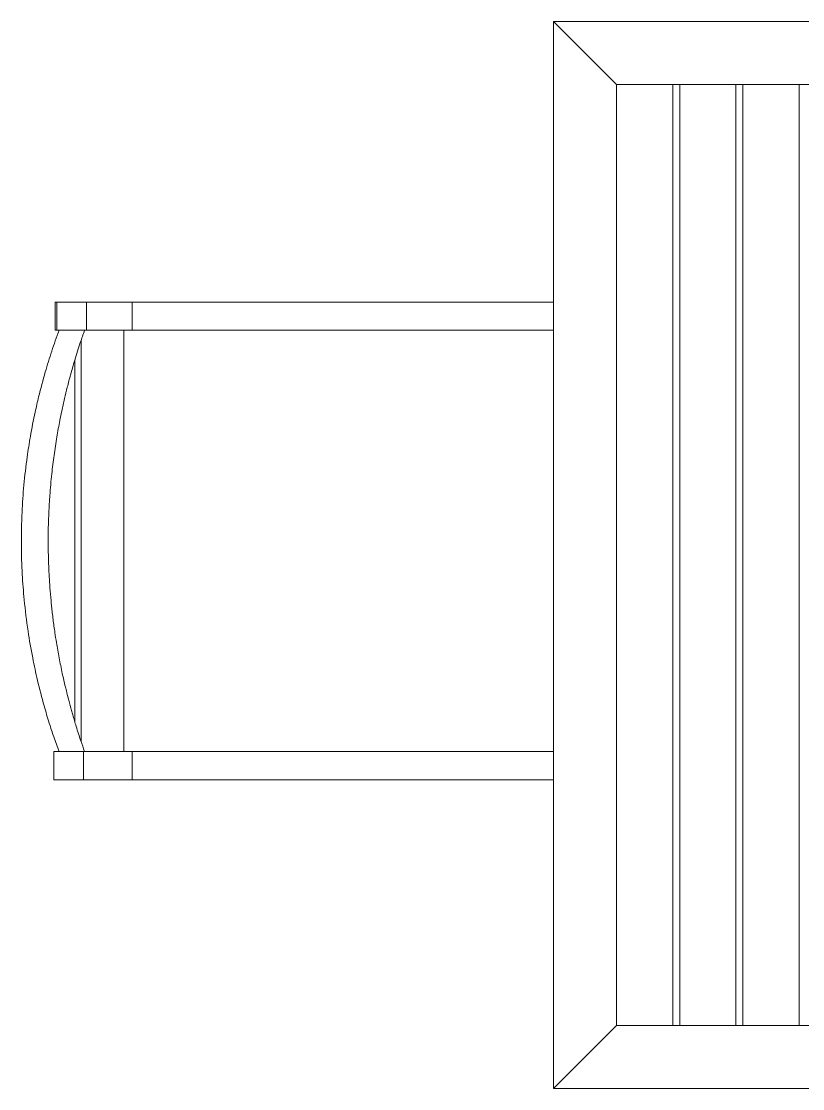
# Model space of a CAD drawing. Header units: metres. Extents: x -217 to -108, y -304 to -188.
# Drawn here: x -162.989 to -162.282, y -223.78 to -222.814 of the extents above; entities that cross this region are included whole.
import ezdxf

# ---------------------------------------------------------------- set-up
doc = ezdxf.new("R2010")
doc.units = ezdxf.units.M
doc.layers.add('I-FURN', color=30, linetype='Continuous', lineweight=9)
doc.layers.add('I-FURN-PNLS', color=30, linetype='Continuous', lineweight=9)

# ---------------------------------------------------------------- blocks, each defined once
blk = doc.blocks.new('Tableset-Outdoor_Reed - Tableset-Outdoor_Reed-797211-Nivel 3')
at = {"layer": 'I-FURN'}
for p, q in [((-0.4826, 0.4826), (-0.42545, 0.42545)), ((-0.4826, -0.4826), (-0.42545, -0.42545))]:
    blk.add_line(p, q, dxfattribs=at)
at = {"layer": 'I-FURN-PNLS'}
for p, q in [((0.4826, 0.4826), (-0.4826, 0.4826)), ((-0.4826, 0.4826), (-0.4826, -0.4826)), ((-0.37465, 0.42545), (-0.42545, 0.42545)), ((-0.42545, 0.42545), (-0.42545, -0.42545)), ((-0.42545, 0.42545), (0.42545, 0.42545)), ((-0.42545, -0.42545), (-0.42545, 0.42545)), ((-0.37465, -0.42545), (-0.37465, 0.42545)), ((-0.3175, 0.42545), (-0.3683, 0.42545)), ((-0.3683, 0.42545), (-0.3683, -0.42545)), ((-0.3175, -0.42545), (-0.3175, 0.42545)), ((-0.26035, 0.42545), (-0.31115, 0.42545)), ((-0.31115, 0.42545), (-0.31115, -0.42545)), ((-0.26035, -0.42545), (-0.26035, 0.42545)), ((-0.93317, 0.2286), (-0.93144, 0.2286)), ((-0.93317, 0.2286), (-0.93317, 0.2032)), ((-0.93144, 0.2286), (-0.90463, 0.2286)), ((-0.93144, 0.2286), (-0.93144, 0.2032)), ((-0.90463, 0.2286), (-0.89612, 0.2286)), ((-0.90463, 0.2286), (-0.90463, 0.2032)), ((-0.89612, 0.2286), (-0.89332, 0.2286)), ((-0.89332, 0.2286), (-0.89035, 0.2286)), ((-0.89035, 0.2286), (-0.88737, 0.2286)), ((-0.88737, 0.2286), (-0.88519, 0.2286)), ((-0.88519, 0.2286), (-0.88234, 0.2286)), ((-0.88234, 0.2286), (-0.88022, 0.2286)), ((-0.88022, 0.2286), (-0.87634, 0.2286)), ((-0.87634, 0.2286), (-0.87301, 0.2286)), ((-0.87301, 0.2286), (-0.86944, 0.2286)), ((-0.86944, 0.2286), (-0.86733, 0.2286)), ((-0.86733, 0.2286), (-0.8658, 0.2286)), ((-0.8658, 0.2286), (-0.86428, 0.2286)), ((-0.86428, 0.2286), (-0.86358, 0.2286)), ((-0.86358, 0.2286), (-0.85917, 0.2286)), ((-0.86351, 0.2032), (-0.86351, 0.2286)), ((-0.85917, 0.2286), (-0.85402, 0.2286)), ((-0.85402, 0.2286), (-0.84971, 0.2286)), ((-0.84971, 0.2286), (-0.84309, 0.2286)), ((-0.84309, 0.2286), (-0.84108, 0.2286)), ((-0.84108, 0.2286), (-0.83732, 0.2286)), ((-0.83732, 0.2286), (-0.83154, 0.2286)), ((-0.83154, 0.2286), (-0.8261, 0.2286)), ((-0.8261, 0.2286), (-0.82094, 0.2286)), ((-0.82094, 0.2286), (-0.81739, 0.2286)), ((-0.81739, 0.2286), (-0.81309, 0.2286)), ((-0.81309, 0.2286), (-0.80678, 0.2286)), ((-0.80678, 0.2286), (-0.80132, 0.2286)), ((-0.80132, 0.2286), (-0.79642, 0.2286)), ((-0.79642, 0.2286), (-0.78835, 0.2286)), ((-0.78835, 0.2286), (-0.7826, 0.2286)), ((-0.7826, 0.2286), (-0.77743, 0.2286)), ((-0.77743, 0.2286), (-0.77254, 0.2286)), ((-0.77254, 0.2286), (-0.76707, 0.2286)), ((-0.76707, 0.2286), (-0.76387, 0.2286)), ((-0.76387, 0.2286), (-0.75755, 0.2286)), ((-0.75755, 0.2286), (-0.75582, 0.2286)), ((-0.75582, 0.2286), (-0.75064, 0.2286)), ((-0.75064, 0.2286), (-0.74489, 0.2286)), ((-0.74489, 0.2286), (-0.73943, 0.2286)), ((-0.73943, 0.2286), (-0.73221, 0.2286)), ((-0.73221, 0.2286), (-0.72387, 0.2286)), ((-0.72387, 0.2286), (-0.72012, 0.2286)), ((-0.72012, 0.2286), (-0.71121, 0.2286)), ((-0.71121, 0.2286), (-0.70573, 0.2286)), ((-0.70573, 0.2286), (-0.69911, 0.2286)), ((-0.69911, 0.2286), (-0.6945, 0.2286)), ((-0.6945, 0.2286), (-0.69134, 0.2286)), ((-0.69134, 0.2286), (-0.68068, 0.2286)), ((-0.68068, 0.2286), (-0.67233, 0.2286)), ((-0.67233, 0.2286), (-0.66629, 0.2286)), ((-0.66629, 0.2286), (-0.65966, 0.2286)), ((-0.65966, 0.2286), (-0.65277, 0.2286)), ((-0.65277, 0.2286), (-0.64702, 0.2286)), ((-0.64702, 0.2286), (-0.64242, 0.2286)), ((-0.64242, 0.2286), (-0.63838, 0.2286)), ((-0.63838, 0.2286), (-0.63319, 0.2286)), ((-0.63319, 0.2286), (-0.62771, 0.2286)), ((-0.62771, 0.2286), (-0.62307, 0.2286)), ((-0.62307, 0.2286), (-0.61247, 0.2286)), ((-0.61247, 0.2286), (-0.60384, 0.2286)), ((-0.60384, 0.2286), (-0.59781, 0.2286)), ((-0.59781, 0.2286), (-0.59143, 0.2286)), ((-0.59143, 0.2286), (-0.58076, 0.2286)), ((-0.58076, 0.2286), (-0.57473, 0.2286)), ((-0.57473, 0.2286), (-0.5687, 0.2286)), ((-0.5687, 0.2286), (-0.56203, 0.2286)), ((-0.56203, 0.2286), (-0.55537, 0.2286)), ((-0.55537, 0.2286), (-0.55184, 0.2286)), ((-0.55184, 0.2286), (-0.54854, 0.2286)), ((-0.54854, 0.2286), (-0.54494, 0.2286)), ((-0.54494, 0.2286), (-0.54229, 0.2286)), ((-0.54229, 0.2286), (-0.54033, 0.2286)), ((-0.54033, 0.2286), (-0.53734, 0.2286)), ((-0.53734, 0.2286), (-0.53537, 0.2286)), ((-0.53537, 0.2286), (-0.53326, 0.2286)), ((-0.53326, 0.2286), (-0.53078, 0.2286)), ((-0.53078, 0.2286), (-0.52849, 0.2286)), ((-0.52849, 0.2286), (-0.52616, 0.2286)), ((-0.52616, 0.2286), (-0.52417, 0.2286)), ((-0.52417, 0.2286), (-0.52218, 0.2286)), ((-0.52218, 0.2286), (-0.52087, 0.2286)), ((-0.52087, 0.2286), (-0.51777, 0.2286)), ((-0.51777, 0.2286), (-0.51352, 0.2286)), ((-0.51352, 0.2286), (-0.51101, 0.2286)), ((-0.51101, 0.2286), (-0.50722, 0.2286)), ((-0.50722, 0.2286), (-0.50495, 0.2286)), ((-0.50495, 0.2286), (-0.50152, 0.2286)), ((-0.50152, 0.2286), (-0.49784, 0.2286)), ((-0.49784, 0.2286), (-0.49469, 0.2286)), ((-0.49469, 0.2286), (-0.49192, 0.2286)), ((-0.49192, 0.2286), (-0.4826, 0.2286)), ((-0.93144, 0.2032), (-0.93317, 0.2032)), ((-0.90463, 0.2032), (-0.93144, 0.2032)), ((-0.89612, 0.2032), (-0.90463, 0.2032)), ((-0.89332, 0.2032), (-0.89612, 0.2032)), ((-0.89035, 0.2032), (-0.89332, 0.2032)), ((-0.88737, 0.2032), (-0.89035, 0.2032)), ((-0.88519, 0.2032), (-0.88737, 0.2032)), ((-0.88234, 0.2032), (-0.88519, 0.2032)), ((-0.88022, 0.2032), (-0.88234, 0.2032)), ((-0.87634, 0.2032), (-0.88022, 0.2032)), ((-0.87301, 0.2032), (-0.87634, 0.2032)), ((-0.86944, 0.2032), (-0.87301, 0.2032)), ((-0.87083, 0.2032), (-0.87083, -0.1778)), ((-0.86733, 0.2032), (-0.86944, 0.2032)), ((-0.8658, 0.2032), (-0.86733, 0.2032)), ((-0.86428, 0.2032), (-0.8658, 0.2032)), ((-0.86358, 0.2032), (-0.86428, 0.2032)), ((-0.85917, 0.2032), (-0.86358, 0.2032)), ((-0.85402, 0.2032), (-0.85917, 0.2032)), ((-0.84971, 0.2032), (-0.85402, 0.2032)), ((-0.84309, 0.2032), (-0.84971, 0.2032)), ((-0.84108, 0.2032), (-0.84309, 0.2032)), ((-0.83732, 0.2032), (-0.84108, 0.2032)), ((-0.83154, 0.2032), (-0.83732, 0.2032)), ((-0.8261, 0.2032), (-0.83154, 0.2032)), ((-0.82094, 0.2032), (-0.8261, 0.2032)), ((-0.81739, 0.2032), (-0.82094, 0.2032)), ((-0.81309, 0.2032), (-0.81739, 0.2032)), ((-0.80678, 0.2032), (-0.81309, 0.2032)), ((-0.80132, 0.2032), (-0.80678, 0.2032)), ((-0.79642, 0.2032), (-0.80132, 0.2032)), ((-0.78835, 0.2032), (-0.79642, 0.2032)), ((-0.7826, 0.2032), (-0.78835, 0.2032)), ((-0.77743, 0.2032), (-0.7826, 0.2032)), ((-0.77254, 0.2032), (-0.77743, 0.2032)), ((-0.76707, 0.2032), (-0.77254, 0.2032)), ((-0.76387, 0.2032), (-0.76707, 0.2032)), ((-0.75755, 0.2032), (-0.76387, 0.2032)), ((-0.75582, 0.2032), (-0.75755, 0.2032)), ((-0.75064, 0.2032), (-0.75582, 0.2032)), ((-0.74489, 0.2032), (-0.75064, 0.2032)), ((-0.73943, 0.2032), (-0.74489, 0.2032)), ((-0.73221, 0.2032), (-0.73943, 0.2032)), ((-0.72387, 0.2032), (-0.73221, 0.2032)), ((-0.72012, 0.2032), (-0.72387, 0.2032)), ((-0.71121, 0.2032), (-0.72012, 0.2032)), ((-0.70573, 0.2032), (-0.71121, 0.2032)), ((-0.69911, 0.2032), (-0.70573, 0.2032)), ((-0.6945, 0.2032), (-0.69911, 0.2032)), ((-0.69134, 0.2032), (-0.6945, 0.2032)), ((-0.68068, 0.2032), (-0.69134, 0.2032)), ((-0.67233, 0.2032), (-0.68068, 0.2032)), ((-0.66629, 0.2032), (-0.67233, 0.2032)), ((-0.65966, 0.2032), (-0.66629, 0.2032)), ((-0.65277, 0.2032), (-0.65966, 0.2032)), ((-0.64702, 0.2032), (-0.65277, 0.2032)), ((-0.64242, 0.2032), (-0.64702, 0.2032)), ((-0.63838, 0.2032), (-0.64242, 0.2032)), ((-0.63319, 0.2032), (-0.63838, 0.2032)), ((-0.62771, 0.2032), (-0.63319, 0.2032)), ((-0.62307, 0.2032), (-0.62771, 0.2032)), ((-0.61247, 0.2032), (-0.62307, 0.2032)), ((-0.60384, 0.2032), (-0.61247, 0.2032)), ((-0.59781, 0.2032), (-0.60384, 0.2032)), ((-0.59143, 0.2032), (-0.59781, 0.2032)), ((-0.58076, 0.2032), (-0.59143, 0.2032)), ((-0.57473, 0.2032), (-0.58076, 0.2032)), ((-0.5687, 0.2032), (-0.57473, 0.2032)), ((-0.56203, 0.2032), (-0.5687, 0.2032)), ((-0.55537, 0.2032), (-0.56203, 0.2032)), ((-0.55184, 0.2032), (-0.55537, 0.2032)), ((-0.54854, 0.2032), (-0.55184, 0.2032)), ((-0.54494, 0.2032), (-0.54854, 0.2032)), ((-0.54229, 0.2032), (-0.54494, 0.2032)), ((-0.54033, 0.2032), (-0.54229, 0.2032)), ((-0.53734, 0.2032), (-0.54033, 0.2032)), ((-0.53537, 0.2032), (-0.53734, 0.2032)), ((-0.53326, 0.2032), (-0.53537, 0.2032)), ((-0.53078, 0.2032), (-0.53326, 0.2032)), ((-0.52849, 0.2032), (-0.53078, 0.2032)), ((-0.52616, 0.2032), (-0.52849, 0.2032)), ((-0.52417, 0.2032), (-0.52616, 0.2032)), ((-0.52218, 0.2032), (-0.52417, 0.2032)), ((-0.52087, 0.2032), (-0.52218, 0.2032)), ((-0.51777, 0.2032), (-0.52087, 0.2032)), ((-0.51352, 0.2032), (-0.51777, 0.2032)), ((-0.51101, 0.2032), (-0.51352, 0.2032)), ((-0.50722, 0.2032), (-0.51101, 0.2032)), ((-0.50495, 0.2032), (-0.50722, 0.2032)), ((-0.50152, 0.2032), (-0.50495, 0.2032)), ((-0.49784, 0.2032), (-0.50152, 0.2032)), ((-0.49469, 0.2032), (-0.49784, 0.2032)), ((-0.49192, 0.2032), (-0.49469, 0.2032)), ((-0.4826, 0.2032), (-0.49192, 0.2032)), ((-0.90965, 0.19401), (-0.90965, -0.16862)), ((-0.91529, 0.17623), (-0.91529, -0.15088)), ((-0.93438, -0.1778), (-0.9075, -0.1778)), ((-0.93438, -0.1778), (-0.93438, -0.2032)), ((-0.9075, -0.1778), (-0.90727, -0.1778)), ((-0.9075, -0.1778), (-0.9075, -0.2032)), ((-0.90727, -0.1778), (-0.90647, -0.1778)), ((-0.90727, -0.1778), (-0.90647, -0.1778)), ((-0.90647, -0.1778), (-0.90202, -0.1778)), ((-0.90202, -0.1778), (-0.89844, -0.1778)), ((-0.89844, -0.1778), (-0.89531, -0.1778)), ((-0.89531, -0.1778), (-0.89179, -0.1778)), ((-0.89179, -0.1778), (-0.88829, -0.1778)), ((-0.88829, -0.1778), (-0.88484, -0.1778)), ((-0.88484, -0.1778), (-0.88172, -0.1778)), ((-0.88172, -0.1778), (-0.87853, -0.1778)), ((-0.87853, -0.1778), (-0.87529, -0.1778)), ((-0.87529, -0.1778), (-0.87243, -0.1778)), ((-0.87243, -0.1778), (-0.87014, -0.1778)), ((-0.87014, -0.1778), (-0.86864, -0.1778)), ((-0.86864, -0.1778), (-0.86779, -0.1778)), ((-0.86779, -0.1778), (-0.86644, -0.1778)), ((-0.86644, -0.1778), (-0.86423, -0.1778)), ((-0.86423, -0.1778), (-0.86373, -0.1778)), ((-0.86394, -0.1778), (-0.84321, -0.1778)), ((-0.86351, -0.2032), (-0.86351, -0.1778)), ((-0.84321, -0.1778), (-0.83104, -0.1778)), ((-0.83104, -0.1778), (-0.8219, -0.1778)), ((-0.8219, -0.1778), (-0.80971, -0.1778)), ((-0.80971, -0.1778), (-0.80284, -0.1778)), ((-0.80284, -0.1778), (-0.78598, -0.1778)), ((-0.78598, -0.1778), (-0.77617, -0.1778)), ((-0.77617, -0.1778), (-0.77085, -0.1778)), ((-0.77085, -0.1778), (-0.7659, -0.1778)), ((-0.7659, -0.1778), (-0.7613, -0.1778)), ((-0.7613, -0.1778), (-0.75864, -0.1778)), ((-0.75864, -0.1778), (-0.7537, -0.1778)), ((-0.7537, -0.1778), (-0.75066, -0.1778)), ((-0.75066, -0.1778), (-0.74382, -0.1778)), ((-0.74382, -0.1778), (-0.73774, -0.1778)), ((-0.73774, -0.1778), (-0.73394, -0.1778)), ((-0.73394, -0.1778), (-0.72823, -0.1778)), ((-0.72823, -0.1778), (-0.72291, -0.1778)), ((-0.72291, -0.1778), (-0.71758, -0.1778)), ((-0.71758, -0.1778), (-0.71225, -0.1778)), ((-0.71225, -0.1778), (-0.70844, -0.1778)), ((-0.70844, -0.1778), (-0.69968, -0.1778)), ((-0.69968, -0.1778), (-0.69131, -0.1778)), ((-0.69131, -0.1778), (-0.68597, -0.1778)), ((-0.68597, -0.1778), (-0.67912, -0.1778)), ((-0.67912, -0.1778), (-0.67226, -0.1778)), ((-0.67226, -0.1778), (-0.66541, -0.1778)), ((-0.66541, -0.1778), (-0.66083, -0.1778)), ((-0.66083, -0.1778), (-0.65436, -0.1778)), ((-0.65436, -0.1778), (-0.6475, -0.1778)), ((-0.6475, -0.1778), (-0.6395, -0.1778)), ((-0.6395, -0.1778), (-0.63416, -0.1778)), ((-0.63416, -0.1778), (-0.62464, -0.1778)), ((-0.62464, -0.1778), (-0.61287, -0.1778)), ((-0.61287, -0.1778), (-0.60752, -0.1778)), ((-0.60752, -0.1778), (-0.59952, -0.1778)), ((-0.59952, -0.1778), (-0.59114, -0.1778)), ((-0.59114, -0.1778), (-0.58543, -0.1778)), ((-0.58543, -0.1778), (-0.57744, -0.1778)), ((-0.57744, -0.1778), (-0.57095, -0.1778)), ((-0.57095, -0.1778), (-0.56525, -0.1778)), ((-0.56525, -0.1778), (-0.55879, -0.1778)), ((-0.55879, -0.1778), (-0.5474, -0.1778)), ((-0.5474, -0.1778), (-0.53893, -0.1778)), ((-0.53893, -0.1778), (-0.53095, -0.1778)), ((-0.53095, -0.1778), (-0.52564, -0.1778)), ((-0.52564, -0.1778), (-0.51768, -0.1778)), ((-0.51768, -0.1778), (-0.5116, -0.1778)), ((-0.5116, -0.1778), (-0.50462, -0.1778)), ((-0.50462, -0.1778), (-0.49516, -0.1778)), ((-0.49516, -0.1778), (-0.48493, -0.1778)), ((-0.48493, -0.1778), (-0.4826, -0.1778)), ((-0.9075, -0.2032), (-0.93438, -0.2032)), ((-0.90202, -0.2032), (-0.9075, -0.2032)), ((-0.89844, -0.2032), (-0.90202, -0.2032)), ((-0.89531, -0.2032), (-0.89844, -0.2032)), ((-0.89179, -0.2032), (-0.89531, -0.2032)), ((-0.88829, -0.2032), (-0.89179, -0.2032)), ((-0.88484, -0.2032), (-0.88829, -0.2032)), ((-0.88172, -0.2032), (-0.88484, -0.2032)), ((-0.87853, -0.2032), (-0.88172, -0.2032)), ((-0.87529, -0.2032), (-0.87853, -0.2032)), ((-0.87243, -0.2032), (-0.87529, -0.2032)), ((-0.87014, -0.2032), (-0.87243, -0.2032)), ((-0.86864, -0.2032), (-0.87014, -0.2032)), ((-0.86779, -0.2032), (-0.86864, -0.2032)), ((-0.86644, -0.2032), (-0.86779, -0.2032)), ((-0.86423, -0.2032), (-0.86644, -0.2032)), ((-0.86373, -0.2032), (-0.86423, -0.2032)), ((-0.84321, -0.2032), (-0.86394, -0.2032)), ((-0.83104, -0.2032), (-0.84321, -0.2032)), ((-0.8219, -0.2032), (-0.83104, -0.2032)), ((-0.80971, -0.2032), (-0.8219, -0.2032)), ((-0.80284, -0.2032), (-0.80971, -0.2032)), ((-0.78598, -0.2032), (-0.80284, -0.2032)), ((-0.77617, -0.2032), (-0.78598, -0.2032)), ((-0.77085, -0.2032), (-0.77617, -0.2032)), ((-0.7659, -0.2032), (-0.77085, -0.2032)), ((-0.7613, -0.2032), (-0.7659, -0.2032)), ((-0.75864, -0.2032), (-0.7613, -0.2032)), ((-0.7537, -0.2032), (-0.75864, -0.2032)), ((-0.75066, -0.2032), (-0.7537, -0.2032)), ((-0.74382, -0.2032), (-0.75066, -0.2032)), ((-0.73774, -0.2032), (-0.74382, -0.2032)), ((-0.73394, -0.2032), (-0.73774, -0.2032)), ((-0.72823, -0.2032), (-0.73394, -0.2032)), ((-0.72291, -0.2032), (-0.72823, -0.2032)), ((-0.71758, -0.2032), (-0.72291, -0.2032)), ((-0.71225, -0.2032), (-0.71758, -0.2032)), ((-0.70844, -0.2032), (-0.71225, -0.2032)), ((-0.69968, -0.2032), (-0.70844, -0.2032)), ((-0.69131, -0.2032), (-0.69968, -0.2032)), ((-0.68597, -0.2032), (-0.69131, -0.2032)), ((-0.67912, -0.2032), (-0.68597, -0.2032)), ((-0.67226, -0.2032), (-0.67912, -0.2032)), ((-0.66541, -0.2032), (-0.67226, -0.2032)), ((-0.66083, -0.2032), (-0.66541, -0.2032)), ((-0.65436, -0.2032), (-0.66083, -0.2032)), ((-0.6475, -0.2032), (-0.65436, -0.2032)), ((-0.6395, -0.2032), (-0.6475, -0.2032)), ((-0.63416, -0.2032), (-0.6395, -0.2032)), ((-0.62464, -0.2032), (-0.63416, -0.2032)), ((-0.61287, -0.2032), (-0.62464, -0.2032)), ((-0.60752, -0.2032), (-0.61287, -0.2032)), ((-0.59952, -0.2032), (-0.60752, -0.2032)), ((-0.59114, -0.2032), (-0.59952, -0.2032)), ((-0.58543, -0.2032), (-0.59114, -0.2032)), ((-0.57744, -0.2032), (-0.58543, -0.2032)), ((-0.57095, -0.2032), (-0.57744, -0.2032)), ((-0.56525, -0.2032), (-0.57095, -0.2032)), ((-0.55879, -0.2032), (-0.56525, -0.2032)), ((-0.5474, -0.2032), (-0.55879, -0.2032)), ((-0.53893, -0.2032), (-0.5474, -0.2032)), ((-0.53095, -0.2032), (-0.53893, -0.2032)), ((-0.52564, -0.2032), (-0.53095, -0.2032)), ((-0.51768, -0.2032), (-0.52564, -0.2032)), ((-0.5116, -0.2032), (-0.51768, -0.2032)), ((-0.50462, -0.2032), (-0.5116, -0.2032)), ((-0.49516, -0.2032), (-0.50462, -0.2032)), ((-0.48493, -0.2032), (-0.49516, -0.2032)), ((-0.4826, -0.2032), (-0.48493, -0.2032)), ((-0.42545, -0.42545), (-0.37465, -0.42545)), ((0.42545, -0.42545), (-0.42545, -0.42545)), ((-0.3683, -0.42545), (-0.3175, -0.42545)), ((-0.31115, -0.42545), (-0.26035, -0.42545)), ((-0.4826, -0.4826), (0.4826, -0.4826))]:
    blk.add_line(p, q, dxfattribs=at)
for centre, radius, start, end in [((-0.41393, 0.0127), 0.54969, 159.7229, 161.81297), ((-0.37102, 0.0127), 0.56833, 160.41563, 161.60025), ((-0.41393, 0.0127), 0.54969, 161.81297, 163.85662), ((-0.37102, 0.0127), 0.56833, 162.41509, 163.27754), ((-0.37102, 0.0127), 0.56833, 161.60025, 162.41509), ((-0.37102, 0.0127), 0.56833, 163.27754, 164.00393), ((-0.41393, 0.0127), 0.54969, 163.85662, 166.29131), ((-0.37102, 0.0127), 0.56833, 164.00393, 164.66165), ((-0.37102, 0.0127), 0.56833, 164.66165, 165.84258), ((-0.37102, 0.0127), 0.56833, 165.84258, 166.90649), ((-0.41393, 0.0127), 0.54969, 166.29131, 167.75966), ((-0.37102, 0.0127), 0.56833, 166.90649, 168.0728), ((-0.41393, 0.0127), 0.54969, 167.75966, 170.10313), ((-0.37102, 0.0127), 0.56833, 168.0728, 168.94317), ((-0.37102, 0.0127), 0.56833, 168.94317, 169.70227), ((-0.41393, 0.0127), 0.54969, 170.10313, 172.05288), ((-0.37102, 0.0127), 0.56833, 170.48201, 172.17268), ((-0.37102, 0.0127), 0.56833, 169.70227, 170.48201), ((-0.41393, 0.0127), 0.54969, 172.05288, 174.73686), ((-0.37102, 0.0127), 0.56833, 172.17268, 173.86285), ((-0.37102, 0.0127), 0.56833, 173.86285, 175.85324), ((-0.41393, 0.0127), 0.54969, 174.73686, 177.28154), ((-0.37102, 0.0127), 0.56833, 176.2252, 177.0165), ((-0.37102, 0.0127), 0.56833, 175.85324, 176.2252), ((-0.41393, 0.0127), 0.54969, 177.28154, 180.40732), ((-0.37102, 0.0127), 0.56833, 177.0165, 177.94162), ((-0.37102, 0.0127), 0.56833, 177.94162, 180.15731), ((-0.37102, 0.0127), 0.56833, 180.15731, 180.6452), ((-0.41393, 0.0127), 0.54969, 180.40732, 183.15947), ((-0.37102, 0.0127), 0.56833, 180.6452, 182.30719), ((-0.41393, 0.0127), 0.54969, 183.15947, 185.54985), ((-0.37102, 0.0127), 0.56833, 182.30719, 182.99091), ((-0.37102, 0.0127), 0.56833, 182.99091, 184.26814), ((-0.37102, 0.0127), 0.56833, 184.26814, 185.44886), ((-0.41393, 0.0127), 0.54969, 185.54985, 188.53014), ((-0.37102, 0.0127), 0.56833, 185.44886, 185.98716), ((-0.37102, 0.0127), 0.56833, 185.98716, 186.5629), ((-0.37102, 0.0127), 0.56833, 186.5629, 187.77948), ((-0.37102, 0.0127), 0.56833, 187.77948, 188.38897), ((-0.41393, 0.0127), 0.54969, 188.53014, 191.0899), ((-0.37102, 0.0127), 0.56833, 188.38897, 189.30268), ((-0.37102, 0.0127), 0.56833, 189.30268, 189.99954), ((-0.37102, 0.0127), 0.56833, 189.99954, 191.44019), ((-0.41393, 0.0127), 0.54969, 191.0899, 193.26516), ((-0.37102, 0.0127), 0.56833, 191.44019, 192.16375), ((-0.41393, 0.0127), 0.54969, 193.26516, 195.7393), ((-0.37102, 0.0127), 0.56833, 192.16375, 193.41549), ((-0.37102, 0.0127), 0.56833, 193.41549, 193.9519), ((-0.37102, 0.0127), 0.56833, 193.9519, 194.68493), ((-0.37102, 0.0127), 0.56833, 194.68493, 195.6515), ((-0.41393, 0.0127), 0.54969, 195.7393, 197.44202), ((-0.37102, 0.0127), 0.56833, 195.6515, 196.06578), ((-0.37102, 0.0127), 0.56833, 196.06578, 197.16587), ((-0.41393, 0.0127), 0.54969, 197.44202, 198.81206), ((-0.37102, 0.0127), 0.56833, 197.16587, 198.54831), ((-0.41393, 0.0127), 0.54969, 198.81206, 200.2771), ((-0.37102, 0.0127), 0.56833, 198.54831, 199.58437)]:
    blk.add_arc(centre, radius, start, end, dxfattribs=at)

msp = doc.modelspace()

# ---------------------------------------------------------------- block references
at = {"layer": 'I-FURN-PNLS'}
msp.add_blockref('Tableset-Outdoor_Reed - Tableset-Outdoor_Reed-797211-Nivel 3', (-162.02522, -223.29692), dxfattribs=at)

doc.saveas('drawing.dxf')
